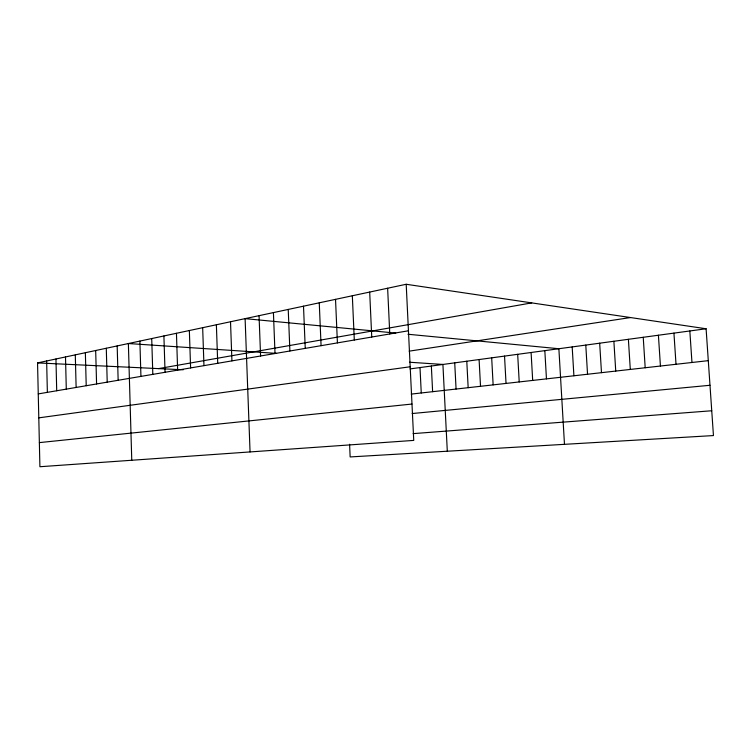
<?xml version="1.0" encoding="UTF-8"?>
<svg xmlns="http://www.w3.org/2000/svg" width="751" height="751" viewBox="0 0 751 751"><rect width="100%" height="100%" fill="white"/><g stroke="black" fill="none" stroke-linecap="round" stroke-linejoin="round"><path stroke-width="1.13" d="M406.197 284.272L413.745 440.405L39.906 466.728L37.55 362.911L406.197 284.272L706.1 328.76L713.45 435.571L350.144 456.937L349.59 444.263M158.564 368.619L531.708 302.897M38.254 393.909L408.441 330.778M409.164 351.158L630.493 317.551M38.799 417.856L410.187 366.77M410.008 368.919L706.1 328.76M411.229 394.097L708.296 360.649M39.362 442.611L411.98 404.047M412.168 413.538L709.986 385.282M413.134 433.627L711.741 410.759M37.55 362.911L183.206 369.783M276.593 353.392L128.374 343.536L131.763 460.26M409.539 362.235L442.912 364.451L447.305 451.22M395.758 333.087L245.108 318.64L250.055 451.933M407.953 334.251L558.875 348.727L564.48 444.329M689.831 330.966L691.962 362.489M673.938 333.125L676.013 364.282M658.411 335.228L660.429 366.037M643.231 337.283L645.193 367.755M628.39 339.302L630.296 369.426M613.877 341.264L615.736 371.069M599.673 343.198L601.485 372.674M585.78 345.075L587.545 374.242M572.187 346.924L573.905 375.782M544.832 350.633L546.456 378.87M531.098 352.491L532.684 380.419M517.674 354.312L519.213 381.94M504.531 356.096L506.033 383.423M491.68 357.842L493.135 384.878M479.1 359.551L480.518 386.296M466.784 361.212L468.164 387.685M454.721 362.855L456.073 389.046M431.346 366.019L432.623 391.684M420.006 367.558L421.255 392.97M387.629 288.234L389.778 333.96M369.689 292.064L371.745 337.039M352.332 295.763L354.303 340.006M335.528 299.349L337.415 342.888M319.259 302.822L321.071 345.676M303.507 306.183L305.244 348.38M288.234 309.44L289.895 350.989M273.42 312.594L275.016 353.533M259.048 315.664L260.588 355.993M230.519 321.747L231.928 360.874M216.372 324.761L217.724 363.296M202.667 327.689L203.962 365.643M189.355 330.524L190.604 367.924M176.447 333.284L177.64 370.14M163.906 335.96L165.051 372.28M151.721 338.551L152.819 374.364M139.883 341.076L140.935 376.392M117.175 345.92L118.151 380.278M106.285 348.248L107.215 382.146M95.677 350.51L96.579 383.958M85.361 352.707L86.215 385.723M75.297 354.857L76.123 387.45M65.497 356.95L66.295 389.121M55.95 358.987L56.71 390.755M46.637 360.968L47.369 392.351"/></g></svg>
